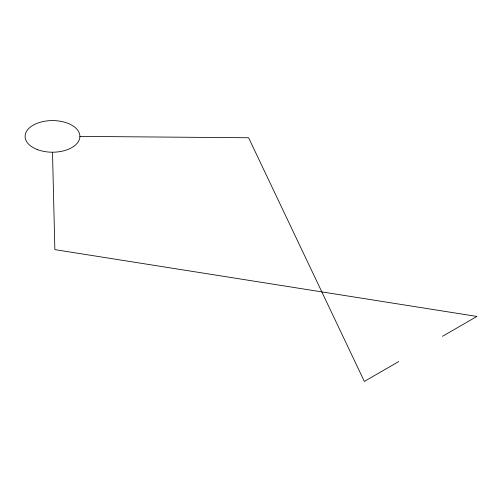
<?xml version="1.0" encoding="UTF-8"?>
<svg xmlns="http://www.w3.org/2000/svg" width="502" height="502" viewBox="0 0 502 502"><rect width="100%" height="100%" fill="white"/><g stroke="black" fill="none" stroke-linecap="round" stroke-linejoin="round"><path stroke-width="0.75" d="M398.757 361.553L364.352 381.42L248.603 137.755L79.9 136.4M442.488 336.309L476.9 316.442L54.856 249.619L52.503 152.219M37.142 149.496A27.403 15.819 0 0 0 79.831 137.523A27.403 15.819 0 0 0 40.53 122.168A27.403 15.819 0 0 0 37.142 149.496"/></g></svg>
